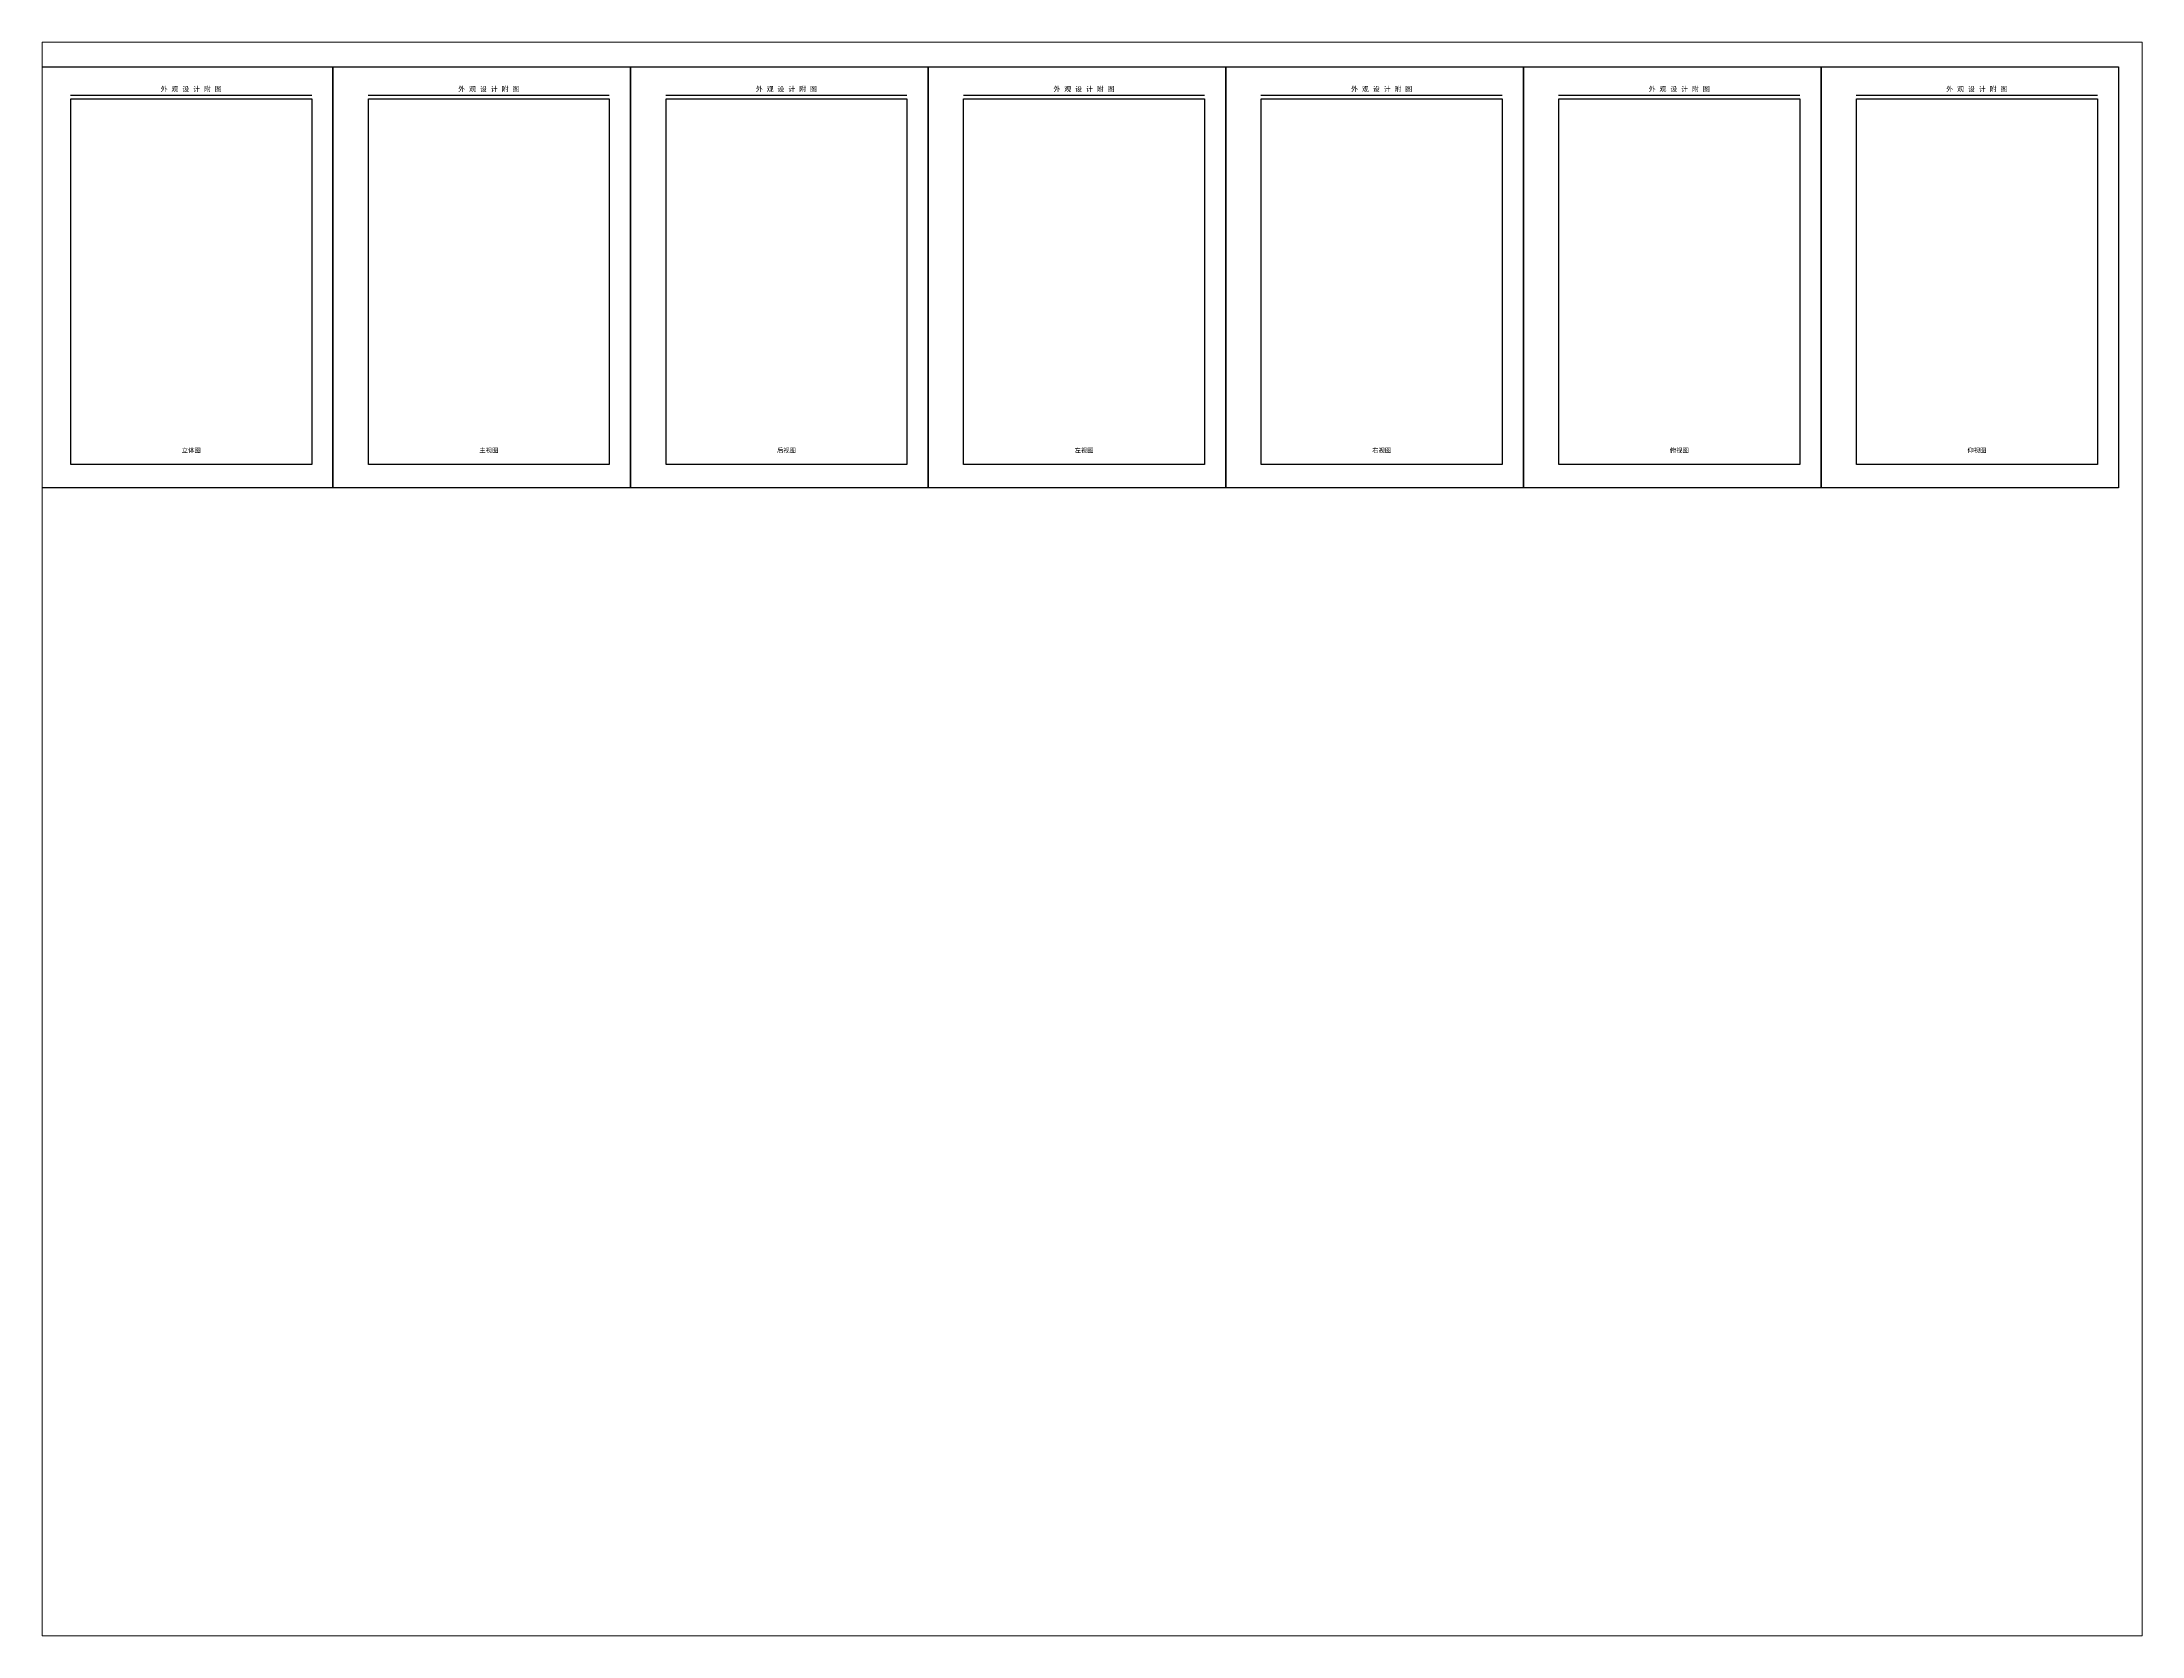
# Paper-space layout '布局1' of a CAD drawing. Header units: millimetres. Extents: x 26 to 231, y 20 to 176.
# The model-space entities are those that its viewports show. They can reach past a viewport. Long polylines and large blocks are cut down to what shows.
import ezdxf

# ---------------------------------------------------------------- set-up
doc = ezdxf.new("R2010")
doc.units = ezdxf.units.MM
doc.layers.get('0').update_dxf_attribs({"plot": 0})
doc.layers.add('A', color=7, linetype='Continuous')
doc.layers.add('图层1', color=7, linetype='Continuous')
doc.styles.get("Standard").update_dxf_attribs({"font": 'txt', "bigfont": 'gbcbig.shx'})

msp = doc.modelspace()

# ---------------------------------------------------------------- linework, layer by layer
at = {"color": 3, "lineweight": 25}
for points in [[(1845.9, 501.2), (2055.9, 501.2), (2055.9, 204.2), (1845.9, 204.2)], [(2055.9, 501.2), (2265.9, 501.2), (2265.9, 204.2), (2055.9, 204.2)], [(2265.9, 501.2), (2475.9, 501.2), (2475.9, 204.2), (2265.9, 204.2)], [(2475.9, 501.2), (2685.9, 501.2), (2685.9, 204.2), (2475.9, 204.2)], [(2685.9, 501.2), (2895.9, 501.2), (2895.9, 204.2), (2685.9, 204.2)], [(2895.9, 501.2), (3105.9, 501.2), (3105.9, 204.2), (2895.9, 204.2)], [(3105.9, 501.2), (3315.9, 501.2), (3315.9, 204.2), (3105.9, 204.2)]]:
    msp.add_lwpolyline(points, close=True, dxfattribs=at)
at = {"color": 1, "lineweight": 25}
for points in [[(2040.9, 220.7), (1870.9, 220.7), (1870.9, 478.7), (2040.9, 478.7)], [(2250.9, 220.7), (2080.9, 220.7), (2080.9, 478.7), (2250.9, 478.7)], [(2460.9, 220.7), (2290.9, 220.7), (2290.9, 478.7), (2460.9, 478.7)], [(2670.9, 220.7), (2500.9, 220.7), (2500.9, 478.7), (2670.9, 478.7)], [(2880.9, 220.7), (2710.9, 220.7), (2710.9, 478.7), (2880.9, 478.7)], [(3090.9, 220.7), (2920.9, 220.7), (2920.9, 478.7), (3090.9, 478.7)], [(3300.9, 220.7), (3130.9, 220.7), (3130.9, 478.7), (3300.9, 478.7)]]:
    msp.add_lwpolyline(points, close=True, dxfattribs=at)
at = {"layer": 'A', "color": 7}
for p, q in [((1870.7, 481.2), (2040.9, 481.2)), ((2080.7, 481.2), (2250.9, 481.2)), ((2290.7, 481.2), (2460.9, 481.2)), ((2500.7, 481.2), (2670.9, 481.2)), ((2710.7, 481.2), (2880.9, 481.2)), ((2920.7, 481.2), (3090.9, 481.2)), ((3130.7, 481.2), (3300.9, 481.2))]:
    msp.add_line(p, q, dxfattribs=at)

# ---------------------------------------------------------------- texts
at = {"layer": 'A', "lineweight": 25, "attachment_point": 1}
for s, insert, char_height, width in [('{\\fSimHei|b0|i0|c134|p49;外 观 设 计 附 图}', (1934.3, 487.3), 3.5, 48.007), ('{\\fSimHei|b0|i0|c134|p49;外 观 设 计 附 图}', (2144.3, 487.3), 3.5, 48.007), ('{\\fSimHei|b0|i0|c134|p49;外 观 设 计 附 图}', (2354.3, 487.3), 3.5, 48.007), ('{\\fSimHei|b0|i0|c134|p49;外 观 设 计 附 图}', (2564.3, 487.3), 3.5, 48.007), ('{\\fSimHei|b0|i0|c134|p49;外 观 设 计 附 图}', (2774.3, 487.3), 3.5, 48.007), ('{\\fSimHei|b0|i0|c134|p49;外 观 设 计 附 图}', (2984.3, 487.3), 3.5, 48.007), ('{\\fSimHei|b0|i0|c134|p49;外 观 设 计 附 图}', (3194.3, 487.3), 3.5, 48.007), ('{\\fSimSun|b0|i0|c134|p2;立体图}', (1949.2, 232.3), 3.2, 16.056), ('{\\fSimSun|b0|i0|c134|p2;主视图}', (2159.2, 232.3), 3.2, 25.51), ('{\\fSimSun|b0|i0|c134|p2;后视图}', (2369.2, 232.3), 3.2, 13.367), ('{\\fSimSun|b0|i0|c134|p2;左视图}', (2579.2, 232.3), 3.2, 13.453), ('{\\fSimSun|b0|i0|c134|p2;右视图}', (2789.2, 232.3), 3.2, 13.453), ('{\\fSimSun|b0|i0|c134|p2;俯视图}', (2999.2, 232.3), 3.2, 13.453), ('{\\fSimSun|b0|i0|c134|p2;仰视图}', (3209.2, 232.3), 3.2, 13.453)]:
    msp.add_mtext(s, dxfattribs=dict(at, insert=insert, char_height=char_height, width=width))

psp = doc.layouts.new('布局1')

# ---------------------------------------------------------------- viewports
at = {"layer": '图层1', "color": 7}
psp.add_viewport(center=(128.5, 97.5), size=(205.6, 156), view_center_point=(2591.49, -43.43), view_height=1124.3405, dxfattribs=at)

doc.saveas('drawing.dxf')
